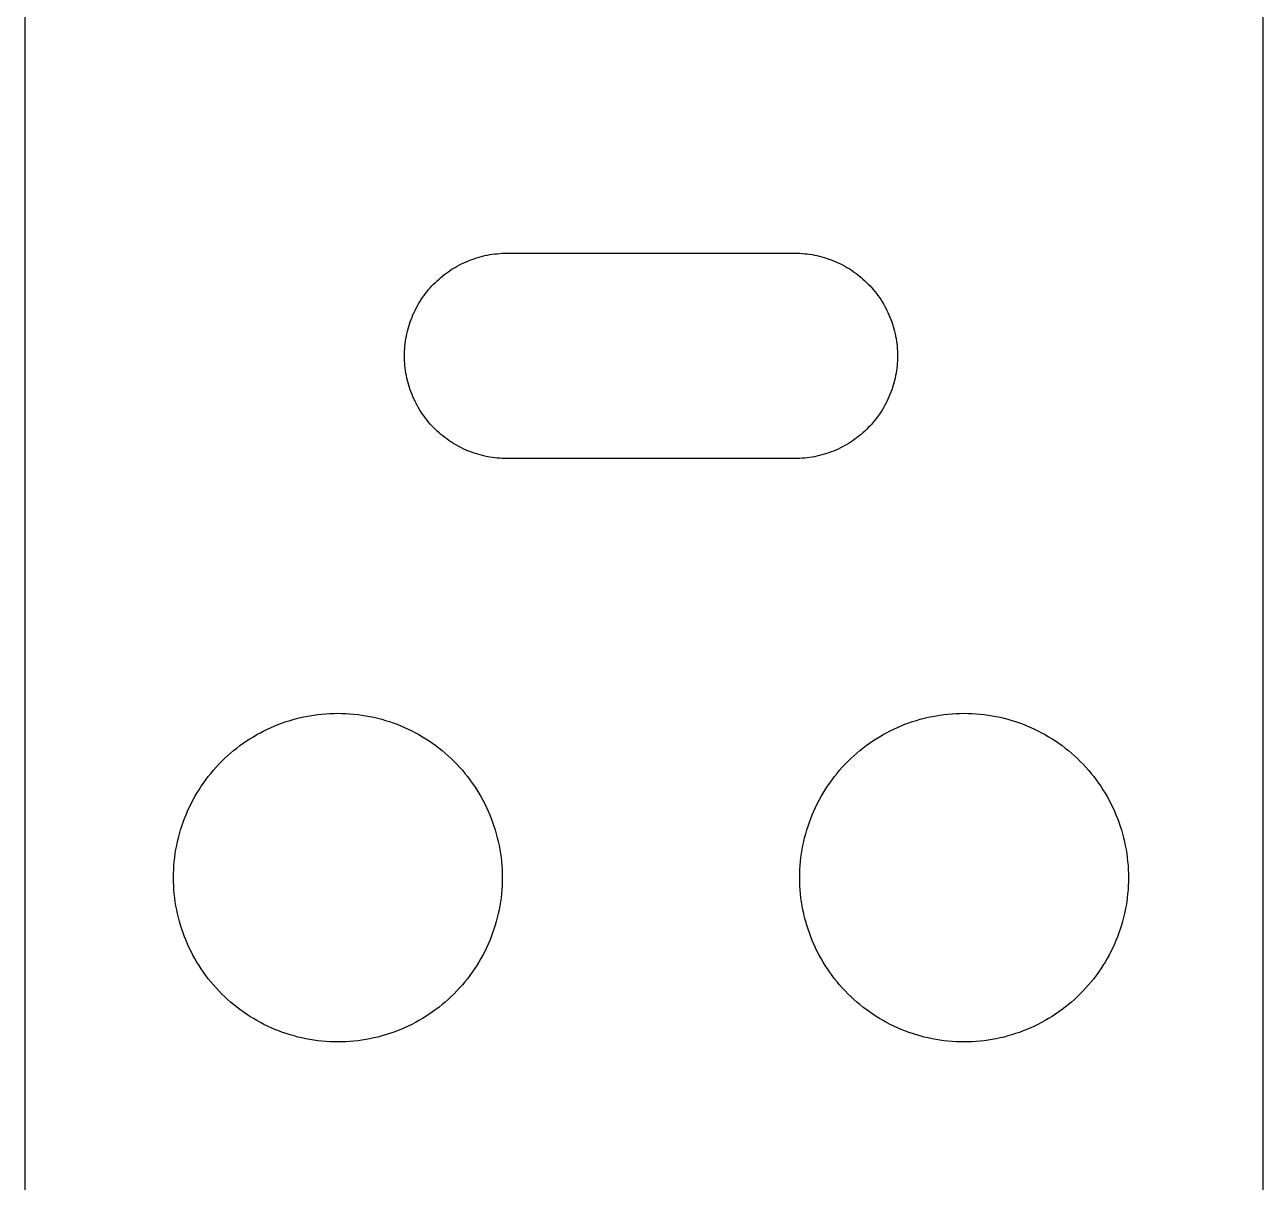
# Model space of a CAD drawing. Extents: x 0 to 30, y -11 to 117.
# Drawn here: x 0 to 30.14, y 53.54 to 81.72 of the extents above; entities that cross this region are included whole.
import ezdxf

# ---------------------------------------------------------------- set-up
doc = ezdxf.new("R2010")
doc.units = 0

msp = doc.modelspace()

# ---------------------------------------------------------------- linework, layer by layer
at = {"color": 34, "true_color": 0x008000}
for points in [[(0, -10.999978, 0), (30.139894, -10.999978, 0), (30.139894, 117.499892, 0), (0, 117.499892, 0), (0, -10.999978, 0)], [(11.73988, 76.160122, 0), (18.74012, 76.160122, 0), (18.800572, 76.15936, 0), (18.861024, 76.157328, 0), (18.921222, 76.153518, 0), (18.98142, 76.148438, 0), (19.041364, 76.141834, 0), (19.101308, 76.13396, 0), (19.160998, 76.124562, 0), (19.220434, 76.11364, 0), (19.279616, 76.101194, 0), (19.338544, 76.087478, 0), (19.396964, 76.072238, 0), (19.45513, 76.055728, 0), (19.512788, 76.037694, 0), (19.569938, 76.01839, 0), (19.62658, 75.997562, 0), (19.682968, 75.975464, 0), (19.738594, 75.952096, 0), (19.793712, 75.927204, 0), (19.848068, 75.901296, 0), (19.901916, 75.873864, 0), (19.955256, 75.844908, 0), (20.00758, 75.814936, 0), (20.059396, 75.783694, 0), (20.110196, 75.751182, 0), (20.160234, 75.717654, 0), (20.209764, 75.682602, 0), (20.258024, 75.646534, 0), (20.305776, 75.609196, 0), (20.352258, 75.570842, 0), (20.397978, 75.531472, 0), (20.442682, 75.490832, 0), (20.48637, 75.449176, 0), (20.529296, 75.40625, 0), (20.570952, 75.362562, 0), (20.611592, 75.317858, 0), (20.650962, 75.272138, 0), (20.689316, 75.225656, 0), (20.726654, 75.177904, 0), (20.762722, 75.129644, 0), (20.797774, 75.080114, 0), (20.831302, 75.030076, 0), (20.863814, 74.979276, 0), (20.895056, 74.92746, 0), (20.925028, 74.875136, 0), (20.953984, 74.821796, 0), (20.981416, 74.767948, 0), (21.007324, 74.713592, 0), (21.032216, 74.658474, 0), (21.055584, 74.602848, 0), (21.077682, 74.54646, 0), (21.09851, 74.489818, 0), (21.117814, 74.432668, 0), (21.135848, 74.37501, 0), (21.152358, 74.316844, 0), (21.167598, 74.258424, 0), (21.181314, 74.199496, 0), (21.19376, 74.140314, 0), (21.204682, 74.080878, 0), (21.21408, 74.021188, 0), (21.221954, 73.961244, 0), (21.228558, 73.9013, 0), (21.233638, 73.841102, 0), (21.237448, 73.780904, 0), (21.23948, 73.720452, 0), (21.240242, 73.66, 0), (21.23948, 73.599548, 0), (21.237448, 73.539096, 0), (21.233638, 73.478898, 0), (21.228558, 73.4187, 0), (21.221954, 73.358756, 0), (21.21408, 73.298812, 0), (21.204682, 73.239122, 0), (21.19376, 73.179686, 0), (21.181314, 73.120504, 0), (21.167598, 73.061576, 0), (21.152358, 73.003156, 0), (21.135848, 72.94499, 0), (21.117814, 72.887332, 0), (21.09851, 72.830182, 0), (21.077682, 72.77354, 0), (21.055584, 72.717152, 0), (21.032216, 72.661526, 0), (21.007324, 72.606408, 0), (20.981416, 72.552052, 0), (20.953984, 72.498204, 0), (20.925028, 72.444864, 0), (20.895056, 72.39254, 0), (20.863814, 72.340724, 0), (20.831302, 72.289924, 0), (20.797774, 72.239886, 0), (20.762722, 72.190356, 0), (20.726654, 72.142096, 0), (20.689316, 72.094344, 0), (20.650962, 72.047862, 0), (20.611592, 72.002142, 0), (20.570952, 71.957438, 0), (20.529296, 71.91375, 0), (20.48637, 71.870824, 0), (20.442682, 71.829168, 0), (20.397978, 71.788528, 0), (20.352258, 71.749158, 0), (20.305776, 71.710804, 0), (20.258024, 71.673466, 0), (20.209764, 71.637398, 0), (20.160234, 71.602346, 0), (20.110196, 71.568818, 0), (20.059396, 71.536306, 0), (20.00758, 71.505064, 0), (19.955256, 71.475092, 0), (19.901916, 71.446136, 0), (19.848068, 71.418704, 0), (19.793712, 71.392796, 0), (19.738594, 71.367904, 0), (19.682968, 71.344536, 0), (19.62658, 71.322438, 0), (19.569938, 71.30161, 0), (19.512788, 71.282306, 0), (19.45513, 71.264272, 0), (19.396964, 71.247762, 0), (19.338544, 71.232522, 0), (19.279616, 71.218806, 0), (19.220434, 71.20636, 0), (19.160998, 71.195438, 0), (19.101308, 71.18604, 0), (19.041364, 71.178166, 0), (18.98142, 71.171562, 0), (18.921222, 71.166482, 0), (18.861024, 71.162672, 0), (18.800572, 71.16064, 0), (18.74012, 71.159878, 0), (11.73988, 71.159878, 0), (11.679428, 71.16064, 0), (11.618976, 71.162672, 0), (11.558778, 71.166482, 0), (11.49858, 71.171562, 0), (11.438636, 71.178166, 0), (11.378692, 71.18604, 0), (11.319002, 71.195438, 0), (11.259566, 71.20636, 0), (11.200384, 71.218806, 0), (11.141456, 71.232522, 0), (11.083036, 71.247762, 0), (11.02487, 71.264272, 0), (10.967212, 71.282306, 0), (10.910062, 71.30161, 0), (10.85342, 71.322438, 0), (10.797032, 71.344536, 0), (10.741406, 71.367904, 0), (10.686288, 71.392796, 0), (10.631932, 71.418704, 0), (10.578084, 71.446136, 0), (10.524744, 71.475092, 0), (10.47242, 71.505064, 0), (10.420604, 71.536306, 0), (10.369804, 71.568818, 0), (10.319766, 71.602346, 0), (10.270236, 71.637398, 0), (10.221976, 71.673466, 0), (10.174224, 71.710804, 0), (10.127742, 71.749158, 0), (10.082022, 71.788528, 0), (10.037318, 71.829168, 0), (9.99363, 71.870824, 0), (9.950704, 71.91375, 0), (9.909048, 71.957438, 0), (9.868408, 72.002142, 0), (9.829038, 72.047862, 0), (9.790684, 72.094344, 0), (9.753346, 72.142096, 0), (9.717278, 72.190356, 0), (9.682226, 72.239886, 0), (9.648698, 72.289924, 0), (9.616186, 72.340724, 0), (9.584944, 72.39254, 0), (9.554972, 72.444864, 0), (9.526016, 72.498204, 0), (9.498584, 72.552052, 0), (9.472676, 72.606408, 0), (9.447784, 72.661526, 0), (9.424416, 72.717152, 0), (9.402318, 72.77354, 0), (9.38149, 72.830182, 0), (9.362186, 72.887332, 0), (9.344152, 72.94499, 0), (9.327642, 73.003156, 0), (9.312402, 73.061576, 0), (9.298686, 73.120504, 0), (9.28624, 73.179686, 0), (9.275318, 73.239122, 0), (9.26592, 73.298812, 0), (9.258046, 73.358756, 0), (9.251442, 73.4187, 0), (9.246362, 73.478898, 0), (9.242552, 73.539096, 0), (9.24052, 73.599548, 0), (9.239758, 73.66, 0), (9.24052, 73.720452, 0), (9.242552, 73.780904, 0), (9.246362, 73.841102, 0), (9.251442, 73.9013, 0), (9.258046, 73.961244, 0), (9.26592, 74.021188, 0), (9.275318, 74.080878, 0), (9.28624, 74.140314, 0), (9.298686, 74.199496, 0), (9.312402, 74.258424, 0), (9.327642, 74.316844, 0), (9.344152, 74.37501, 0), (9.362186, 74.432668, 0), (9.38149, 74.489818, 0), (9.402318, 74.54646, 0), (9.424416, 74.602848, 0), (9.447784, 74.658474, 0), (9.472676, 74.713592, 0), (9.498584, 74.767948, 0), (9.526016, 74.821796, 0), (9.554972, 74.875136, 0), (9.584944, 74.92746, 0), (9.616186, 74.979276, 0), (9.648698, 75.030076, 0), (9.682226, 75.080114, 0), (9.717278, 75.129644, 0), (9.753346, 75.177904, 0), (9.790684, 75.225656, 0), (9.829038, 75.272138, 0), (9.868408, 75.317858, 0), (9.909048, 75.362562, 0), (9.950704, 75.40625, 0), (9.99363, 75.449176, 0), (10.037318, 75.490832, 0), (10.082022, 75.531472, 0), (10.127742, 75.570842, 0), (10.174224, 75.609196, 0), (10.221976, 75.646534, 0), (10.270236, 75.682602, 0), (10.319766, 75.717654, 0), (10.369804, 75.751182, 0), (10.420604, 75.783694, 0), (10.47242, 75.814936, 0), (10.524744, 75.844908, 0), (10.578084, 75.873864, 0), (10.631932, 75.901296, 0), (10.686288, 75.927204, 0), (10.741406, 75.952096, 0), (10.797032, 75.975464, 0), (10.85342, 75.997562, 0), (10.910062, 76.01839, 0), (10.967212, 76.037694, 0), (11.02487, 76.055728, 0), (11.083036, 76.072238, 0), (11.141456, 76.087478, 0), (11.200384, 76.101194, 0), (11.259566, 76.11364, 0), (11.319002, 76.124562, 0), (11.378692, 76.13396, 0), (11.438636, 76.141834, 0), (11.49858, 76.148438, 0), (11.558778, 76.153518, 0), (11.618976, 76.157328, 0), (11.679428, 76.15936, 0), (11.73988, 76.160122, 0)], [(3.620008, 60.96, 0), (3.621278, 61.058044, 0), (3.624834, 61.156342, 0), (3.63093, 61.254132, 0), (3.639312, 61.352176, 0), (3.64998, 61.449712, 0), (3.663188, 61.546994, 0), (3.678936, 61.643768, 0), (3.69697, 61.740288, 0), (3.71729, 61.8363, 0), (3.739896, 61.931804, 0), (3.764788, 62.0268, 0), (3.79222, 62.121034, 0), (3.821938, 62.21476, 0), (3.853942, 62.30747, 0), (3.887978, 62.399672, 0), (3.924554, 62.490604, 0), (3.963162, 62.581028, 0), (4.004056, 62.670182, 0), (4.047236, 62.75832, 0), (4.092448, 62.845696, 0), (4.139692, 62.931548, 0), (4.188968, 63.016384, 0), (4.24053, 63.09995, 0), (4.294124, 63.182246, 0), (4.34975, 63.263272, 0), (4.407154, 63.342774, 0), (4.46659, 63.421006, 0), (4.528058, 63.49746, 0), (4.59105, 63.572644, 0), (4.656328, 63.646304, 0), (4.72313, 63.718186, 0), (4.791456, 63.788544, 0), (4.861814, 63.85687, 0), (4.933696, 63.923672, 0), (5.007356, 63.98895, 0), (5.08254, 64.051942, 0), (5.158994, 64.11341, 0), (5.237226, 64.172846, 0), (5.316728, 64.23025, 0), (5.397754, 64.285876, 0), (5.48005, 64.33947, 0), (5.563616, 64.391032, 0), (5.648452, 64.440308, 0), (5.734304, 64.487552, 0), (5.82168, 64.532764, 0), (5.909818, 64.575944, 0), (5.998972, 64.616838, 0), (6.089396, 64.655446, 0), (6.180328, 64.692022, 0), (6.27253, 64.726058, 0), (6.36524, 64.758062, 0), (6.458966, 64.78778, 0), (6.5532, 64.815212, 0), (6.648196, 64.840104, 0), (6.7437, 64.86271, 0), (6.839712, 64.88303, 0), (6.936232, 64.901064, 0), (7.033006, 64.916812, 0), (7.130288, 64.93002, 0), (7.227824, 64.940688, 0), (7.325868, 64.94907, 0), (7.423658, 64.955166, 0), (7.521956, 64.958722, 0), (7.62, 64.959992, 0), (7.718044, 64.958722, 0), (7.816342, 64.955166, 0), (7.914132, 64.94907, 0), (8.012176, 64.940688, 0), (8.109712, 64.93002, 0), (8.206994, 64.916812, 0), (8.303768, 64.901064, 0), (8.400288, 64.88303, 0), (8.4963, 64.86271, 0), (8.591804, 64.840104, 0), (8.6868, 64.815212, 0), (8.781034, 64.78778, 0), (8.87476, 64.758062, 0), (8.96747, 64.726058, 0), (9.059672, 64.692022, 0), (9.150604, 64.655446, 0), (9.241028, 64.616838, 0), (9.330182, 64.575944, 0), (9.41832, 64.532764, 0), (9.505696, 64.487552, 0), (9.591548, 64.440308, 0), (9.676384, 64.391032, 0), (9.75995, 64.33947, 0), (9.842246, 64.285876, 0), (9.923272, 64.23025, 0), (10.002774, 64.172846, 0), (10.081006, 64.11341, 0), (10.15746, 64.051942, 0), (10.232644, 63.98895, 0), (10.306304, 63.923672, 0), (10.378186, 63.85687, 0), (10.448544, 63.788544, 0), (10.51687, 63.718186, 0), (10.583672, 63.646304, 0), (10.64895, 63.572644, 0), (10.711942, 63.49746, 0), (10.77341, 63.421006, 0), (10.832846, 63.342774, 0), (10.89025, 63.263272, 0), (10.945876, 63.182246, 0), (10.99947, 63.09995, 0), (11.051032, 63.016384, 0), (11.100308, 62.931548, 0), (11.147552, 62.845696, 0), (11.192764, 62.75832, 0), (11.235944, 62.670182, 0), (11.276838, 62.581028, 0), (11.315446, 62.490604, 0), (11.352022, 62.399672, 0), (11.386058, 62.30747, 0), (11.418062, 62.21476, 0), (11.44778, 62.121034, 0), (11.475212, 62.0268, 0), (11.500104, 61.931804, 0), (11.52271, 61.8363, 0), (11.54303, 61.740288, 0), (11.561064, 61.643768, 0), (11.576812, 61.546994, 0), (11.59002, 61.449712, 0), (11.600688, 61.352176, 0), (11.60907, 61.254132, 0), (11.615166, 61.156342, 0), (11.618722, 61.058044, 0), (11.619992, 60.96, 0), (11.618722, 60.861956, 0), (11.615166, 60.763658, 0), (11.60907, 60.665868, 0), (11.600688, 60.567824, 0), (11.59002, 60.470288, 0), (11.576812, 60.373006, 0), (11.561064, 60.276232, 0), (11.54303, 60.179712, 0), (11.52271, 60.0837, 0), (11.500104, 59.988196, 0), (11.475212, 59.8932, 0), (11.44778, 59.798966, 0), (11.418062, 59.70524, 0), (11.386058, 59.61253, 0), (11.352022, 59.520328, 0), (11.315446, 59.429396, 0), (11.276838, 59.338972, 0), (11.235944, 59.249818, 0), (11.192764, 59.16168, 0), (11.147552, 59.074304, 0), (11.100308, 58.988452, 0), (11.051032, 58.903616, 0), (10.99947, 58.82005, 0), (10.945876, 58.737754, 0), (10.89025, 58.656728, 0), (10.832846, 58.577226, 0), (10.77341, 58.498994, 0), (10.711942, 58.42254, 0), (10.64895, 58.347356, 0), (10.583672, 58.273696, 0), (10.51687, 58.201814, 0), (10.448544, 58.131456, 0), (10.378186, 58.06313, 0), (10.306304, 57.996328, 0), (10.232644, 57.93105, 0), (10.15746, 57.868058, 0), (10.081006, 57.80659, 0), (10.002774, 57.747154, 0), (9.923272, 57.68975, 0), (9.842246, 57.634124, 0), (9.75995, 57.58053, 0), (9.676384, 57.528968, 0), (9.591548, 57.479692, 0), (9.505696, 57.432448, 0), (9.41832, 57.387236, 0), (9.330182, 57.344056, 0), (9.241028, 57.303162, 0), (9.150604, 57.264554, 0), (9.059672, 57.227978, 0), (8.96747, 57.193942, 0), (8.87476, 57.161938, 0), (8.781034, 57.13222, 0), (8.6868, 57.104788, 0), (8.591804, 57.079896, 0), (8.4963, 57.05729, 0), (8.400288, 57.03697, 0), (8.303768, 57.018936, 0), (8.206994, 57.003188, 0), (8.109712, 56.98998, 0), (8.012176, 56.979312, 0), (7.914132, 56.97093, 0), (7.816342, 56.964834, 0), (7.718044, 56.961278, 0), (7.62, 56.960008, 0), (7.521956, 56.961278, 0), (7.423658, 56.964834, 0), (7.325868, 56.97093, 0), (7.227824, 56.979312, 0), (7.130288, 56.98998, 0), (7.033006, 57.003188, 0), (6.936232, 57.018936, 0), (6.839712, 57.03697, 0), (6.7437, 57.05729, 0), (6.648196, 57.079896, 0), (6.5532, 57.104788, 0), (6.458966, 57.13222, 0), (6.36524, 57.161938, 0), (6.27253, 57.193942, 0), (6.180328, 57.227978, 0), (6.089396, 57.264554, 0), (5.998972, 57.303162, 0), (5.909818, 57.344056, 0), (5.82168, 57.387236, 0), (5.734304, 57.432448, 0), (5.648452, 57.479692, 0), (5.563616, 57.528968, 0), (5.48005, 57.58053, 0), (5.397754, 57.634124, 0), (5.316728, 57.68975, 0), (5.237226, 57.747154, 0), (5.158994, 57.80659, 0), (5.08254, 57.868058, 0), (5.007356, 57.93105, 0), (4.933696, 57.996328, 0), (4.861814, 58.06313, 0), (4.791456, 58.131456, 0), (4.72313, 58.201814, 0), (4.656328, 58.273696, 0), (4.59105, 58.347356, 0), (4.528058, 58.42254, 0), (4.46659, 58.498994, 0), (4.407154, 58.577226, 0), (4.34975, 58.656728, 0), (4.294124, 58.737754, 0), (4.24053, 58.82005, 0), (4.188968, 58.903616, 0), (4.139692, 58.988452, 0), (4.092448, 59.074304, 0), (4.047236, 59.16168, 0), (4.004056, 59.249818, 0), (3.963162, 59.338972, 0), (3.924554, 59.429396, 0), (3.887978, 59.520328, 0), (3.853942, 59.61253, 0), (3.821938, 59.70524, 0), (3.79222, 59.798966, 0), (3.764788, 59.8932, 0), (3.739896, 59.988196, 0), (3.71729, 60.0837, 0), (3.69697, 60.179712, 0), (3.678936, 60.276232, 0), (3.663188, 60.373006, 0), (3.64998, 60.470288, 0), (3.639312, 60.567824, 0), (3.63093, 60.665868, 0), (3.624834, 60.763658, 0), (3.621278, 60.861956, 0), (3.620008, 60.96, 0)], [(18.860008, 60.96, 0), (18.861278, 61.058044, 0), (18.864834, 61.156342, 0), (18.87093, 61.254132, 0), (18.879312, 61.352176, 0), (18.88998, 61.449712, 0), (18.903188, 61.546994, 0), (18.918936, 61.643768, 0), (18.93697, 61.740288, 0), (18.95729, 61.8363, 0), (18.979896, 61.931804, 0), (19.004788, 62.0268, 0), (19.03222, 62.121034, 0), (19.061938, 62.21476, 0), (19.093942, 62.30747, 0), (19.127978, 62.399672, 0), (19.164554, 62.490604, 0), (19.203162, 62.581028, 0), (19.244056, 62.670182, 0), (19.287236, 62.75832, 0), (19.332448, 62.845696, 0), (19.379692, 62.931548, 0), (19.428968, 63.016384, 0), (19.48053, 63.09995, 0), (19.534124, 63.182246, 0), (19.58975, 63.263272, 0), (19.647154, 63.342774, 0), (19.70659, 63.421006, 0), (19.768058, 63.49746, 0), (19.83105, 63.572644, 0), (19.896328, 63.646304, 0), (19.96313, 63.718186, 0), (20.031456, 63.788544, 0), (20.101814, 63.85687, 0), (20.173696, 63.923672, 0), (20.247356, 63.98895, 0), (20.32254, 64.051942, 0), (20.398994, 64.11341, 0), (20.477226, 64.172846, 0), (20.556728, 64.23025, 0), (20.637754, 64.285876, 0), (20.72005, 64.33947, 0), (20.803616, 64.391032, 0), (20.888452, 64.440308, 0), (20.974304, 64.487552, 0), (21.06168, 64.532764, 0), (21.149818, 64.575944, 0), (21.238972, 64.616838, 0), (21.329396, 64.655446, 0), (21.420328, 64.692022, 0), (21.51253, 64.726058, 0), (21.60524, 64.758062, 0), (21.698966, 64.78778, 0), (21.7932, 64.815212, 0), (21.888196, 64.840104, 0), (21.9837, 64.86271, 0), (22.079712, 64.88303, 0), (22.176232, 64.901064, 0), (22.273006, 64.916812, 0), (22.370288, 64.93002, 0), (22.467824, 64.940688, 0), (22.565868, 64.94907, 0), (22.663658, 64.955166, 0), (22.761956, 64.958722, 0), (22.86, 64.959992, 0), (22.958044, 64.958722, 0), (23.056342, 64.955166, 0), (23.154132, 64.94907, 0), (23.252176, 64.940688, 0), (23.349712, 64.93002, 0), (23.446994, 64.916812, 0), (23.543768, 64.901064, 0), (23.640288, 64.88303, 0), (23.7363, 64.86271, 0), (23.831804, 64.840104, 0), (23.9268, 64.815212, 0), (24.021034, 64.78778, 0), (24.11476, 64.758062, 0), (24.20747, 64.726058, 0), (24.299672, 64.692022, 0), (24.390604, 64.655446, 0), (24.481028, 64.616838, 0), (24.570182, 64.575944, 0), (24.65832, 64.532764, 0), (24.745696, 64.487552, 0), (24.831548, 64.440308, 0), (24.916384, 64.391032, 0), (24.99995, 64.33947, 0), (25.082246, 64.285876, 0), (25.163272, 64.23025, 0), (25.242774, 64.172846, 0), (25.321006, 64.11341, 0), (25.39746, 64.051942, 0), (25.472644, 63.98895, 0), (25.546304, 63.923672, 0), (25.618186, 63.85687, 0), (25.688544, 63.788544, 0), (25.75687, 63.718186, 0), (25.823672, 63.646304, 0), (25.88895, 63.572644, 0), (25.951942, 63.49746, 0), (26.01341, 63.421006, 0), (26.072846, 63.342774, 0), (26.13025, 63.263272, 0), (26.185876, 63.182246, 0), (26.23947, 63.09995, 0), (26.291032, 63.016384, 0), (26.340308, 62.931548, 0), (26.387552, 62.845696, 0), (26.432764, 62.75832, 0), (26.475944, 62.670182, 0), (26.516838, 62.581028, 0), (26.555446, 62.490604, 0), (26.592022, 62.399672, 0), (26.626058, 62.30747, 0), (26.658062, 62.21476, 0), (26.68778, 62.121034, 0), (26.715212, 62.0268, 0), (26.740104, 61.931804, 0), (26.76271, 61.8363, 0), (26.78303, 61.740288, 0), (26.801064, 61.643768, 0), (26.816812, 61.546994, 0), (26.83002, 61.449712, 0), (26.840688, 61.352176, 0), (26.84907, 61.254132, 0), (26.855166, 61.156342, 0), (26.858722, 61.058044, 0), (26.859992, 60.96, 0), (26.858722, 60.861956, 0), (26.855166, 60.763658, 0), (26.84907, 60.665868, 0), (26.840688, 60.567824, 0), (26.83002, 60.470288, 0), (26.816812, 60.373006, 0), (26.801064, 60.276232, 0), (26.78303, 60.179712, 0), (26.76271, 60.0837, 0), (26.740104, 59.988196, 0), (26.715212, 59.8932, 0), (26.68778, 59.798966, 0), (26.658062, 59.70524, 0), (26.626058, 59.61253, 0), (26.592022, 59.520328, 0), (26.555446, 59.429396, 0), (26.516838, 59.338972, 0), (26.475944, 59.249818, 0), (26.432764, 59.16168, 0), (26.387552, 59.074304, 0), (26.340308, 58.988452, 0), (26.291032, 58.903616, 0), (26.23947, 58.82005, 0), (26.185876, 58.737754, 0), (26.13025, 58.656728, 0), (26.072846, 58.577226, 0), (26.01341, 58.498994, 0), (25.951942, 58.42254, 0), (25.88895, 58.347356, 0), (25.823672, 58.273696, 0), (25.75687, 58.201814, 0), (25.688544, 58.131456, 0), (25.618186, 58.06313, 0), (25.546304, 57.996328, 0), (25.472644, 57.93105, 0), (25.39746, 57.868058, 0), (25.321006, 57.80659, 0), (25.242774, 57.747154, 0), (25.163272, 57.68975, 0), (25.082246, 57.634124, 0), (24.99995, 57.58053, 0), (24.916384, 57.528968, 0), (24.831548, 57.479692, 0), (24.745696, 57.432448, 0), (24.65832, 57.387236, 0), (24.570182, 57.344056, 0), (24.481028, 57.303162, 0), (24.390604, 57.264554, 0), (24.299672, 57.227978, 0), (24.20747, 57.193942, 0), (24.11476, 57.161938, 0), (24.021034, 57.13222, 0), (23.9268, 57.104788, 0), (23.831804, 57.079896, 0), (23.7363, 57.05729, 0), (23.640288, 57.03697, 0), (23.543768, 57.018936, 0), (23.446994, 57.003188, 0), (23.349712, 56.98998, 0), (23.252176, 56.979312, 0), (23.154132, 56.97093, 0), (23.056342, 56.964834, 0), (22.958044, 56.961278, 0), (22.86, 56.960008, 0), (22.761956, 56.961278, 0), (22.663658, 56.964834, 0), (22.565868, 56.97093, 0), (22.467824, 56.979312, 0), (22.370288, 56.98998, 0), (22.273006, 57.003188, 0), (22.176232, 57.018936, 0), (22.079712, 57.03697, 0), (21.9837, 57.05729, 0), (21.888196, 57.079896, 0), (21.7932, 57.104788, 0), (21.698966, 57.13222, 0), (21.60524, 57.161938, 0), (21.51253, 57.193942, 0), (21.420328, 57.227978, 0), (21.329396, 57.264554, 0), (21.238972, 57.303162, 0), (21.149818, 57.344056, 0), (21.06168, 57.387236, 0), (20.974304, 57.432448, 0), (20.888452, 57.479692, 0), (20.803616, 57.528968, 0), (20.72005, 57.58053, 0), (20.637754, 57.634124, 0), (20.556728, 57.68975, 0), (20.477226, 57.747154, 0), (20.398994, 57.80659, 0), (20.32254, 57.868058, 0), (20.247356, 57.93105, 0), (20.173696, 57.996328, 0), (20.101814, 58.06313, 0), (20.031456, 58.131456, 0), (19.96313, 58.201814, 0), (19.896328, 58.273696, 0), (19.83105, 58.347356, 0), (19.768058, 58.42254, 0), (19.70659, 58.498994, 0), (19.647154, 58.577226, 0), (19.58975, 58.656728, 0), (19.534124, 58.737754, 0), (19.48053, 58.82005, 0), (19.428968, 58.903616, 0), (19.379692, 58.988452, 0), (19.332448, 59.074304, 0), (19.287236, 59.16168, 0), (19.244056, 59.249818, 0), (19.203162, 59.338972, 0), (19.164554, 59.429396, 0), (19.127978, 59.520328, 0), (19.093942, 59.61253, 0), (19.061938, 59.70524, 0), (19.03222, 59.798966, 0), (19.004788, 59.8932, 0), (18.979896, 59.988196, 0), (18.95729, 60.0837, 0), (18.93697, 60.179712, 0), (18.918936, 60.276232, 0), (18.903188, 60.373006, 0), (18.88998, 60.470288, 0), (18.879312, 60.567824, 0), (18.87093, 60.665868, 0), (18.864834, 60.763658, 0), (18.861278, 60.861956, 0), (18.860008, 60.96, 0)]]:
    msp.add_polyline3d(points, close=True, dxfattribs=at)
at = {"color": 5, "true_color": 0x0000ff}
msp.add_polyline3d([(30.13989, -10.99997, 0), (30.13989, 117.49989, 0), (0, 117.49989, 0), (0, -10.99997, 0), (30.13989, -10.99997, 0)], close=True, dxfattribs=at)

doc.saveas('drawing.dxf')
